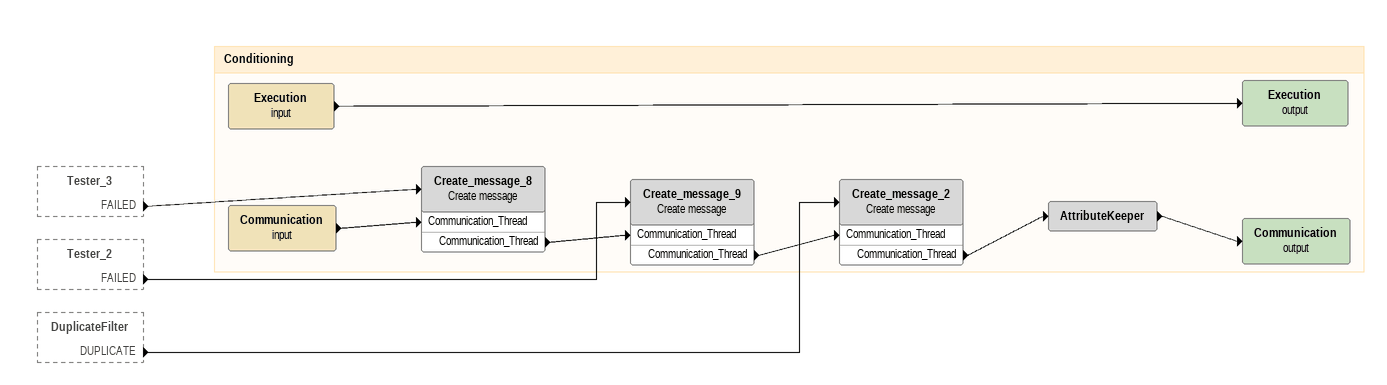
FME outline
Tester_3 [outside]
    FAILED -> Create_message_8
Tester_2 [outside]
    FAILED -> Create_message_9
DuplicateFilter [outside]
    DUPLICATE -> Create_message_2

Bookmark: Conditioning
Execution (input)
    -> Execution (output)
Execution (output)
Communication (input)
    -> Create_message_8 [Communication_Thread]
Create_message_8: Create message
    Communication_Thread -> Create_message_9 [Communication_Thread]
Create_message_9: Create message
    Communication_Thread -> Create_message_2 [Communication_Thread]
Create_message_2: Create message
    Communication_Thread -> AttributeKeeper
AttributeKeeper
    -> Communication (output)
Communication (output)
